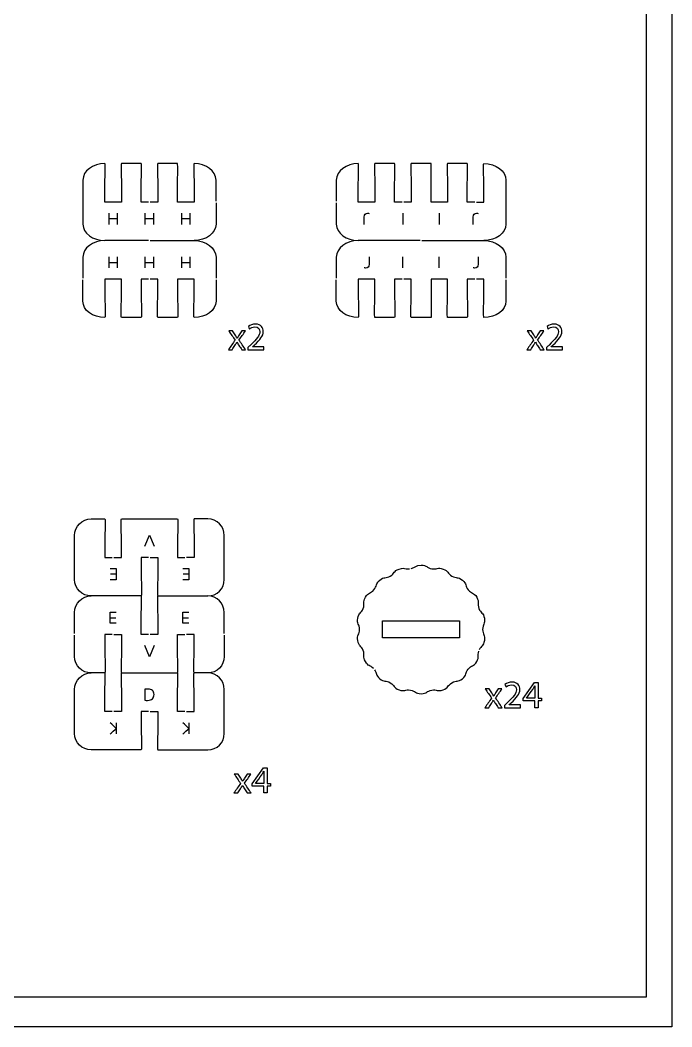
# Model space of a CAD drawing. Extents: x 0 to 620, y 0 to 360.
# Drawn here: x 501.5 to 620, y 0 to 183.1 of the extents above; entities that cross this region are included whole.
import ezdxf

# ---------------------------------------------------------------- set-up
doc = ezdxf.new("R2010")
doc.units = 0
doc.header["$MEASUREMENT"] = 0
doc.layers.add('DEFAULT', color=7, linetype='CONTINUOUS')

msp = doc.modelspace()

# ---------------------------------------------------------------- linework, layer by layer
at = {"layer": 'DEFAULT', "color": 36}
for points in [[(620, 0), (0, 0), (0, 360), (620, 360)], [(615.33, 5.38), (213.62, 5.38), (213.62, 355), (615.33, 355)], [(595.09, 58.03), (595.09, 59.28), (592.95, 59.28), (592.95, 59.69), (595, 62.62), (595.67, 62.62), (595.67, 59.77), (596.31, 59.77), (596.31, 59.28), (595.67, 59.28), (595.67, 58.03)], [(545.82, 42.53), (545.82, 43.78), (543.69, 43.78), (543.69, 44.19), (545.74, 47.12), (546.41, 47.12), (546.41, 44.27), (547.05, 44.27), (547.05, 43.78), (546.41, 43.78), (546.41, 42.53)]]:
    msp.add_lwpolyline(points, close=True, dxfattribs=at)
at = {"layer": 'DEFAULT', "color": 250}
for points in [[(517.67, 145.92), (517.67, 147.94)], [(517.67, 146.99), (519.17, 146.99)], [(519.17, 147.94), (519.17, 145.92)], [(524.27, 145.92), (524.27, 147.94)], [(524.27, 146.99), (525.77, 146.99)], [(525.77, 147.94), (525.77, 145.92)], [(530.88, 145.92), (530.88, 147.94)], [(530.88, 146.99), (532.38, 146.99)], [(532.38, 147.94), (532.38, 145.92)], [(571.1, 147.94), (571.1, 145.92)], [(577.71, 147.94), (577.71, 145.92)], [(517.67, 137.99), (517.67, 140.01)], [(519.17, 140.01), (519.17, 137.99)], [(524.27, 137.99), (524.27, 140.01)], [(525.77, 140.01), (525.77, 137.99)], [(530.88, 137.99), (530.88, 140.01)], [(532.38, 140.01), (532.38, 137.99)], [(571.1, 137.99), (571.1, 140.02)], [(577.71, 137.99), (577.71, 140.02)], [(519.17, 138.94), (517.67, 138.94)], [(525.77, 138.94), (524.27, 138.94)], [(532.38, 138.94), (530.88, 138.94)], [(524.18, 87.38), (525.02, 89.4), (525.87, 87.38)], [(517.85, 83.32), (518.99, 83.32), (518.99, 81.3), (517.9, 81.3)], [(531.06, 83.32), (532.19, 83.32), (532.19, 81.3), (531.1, 81.3)], [(517.94, 82.37), (518.99, 82.37)], [(531.15, 82.37), (532.19, 82.37)], [(518.99, 73.38), (517.85, 73.38), (517.85, 75.4), (518.94, 75.4)], [(532.19, 73.38), (531.06, 73.38), (531.06, 75.4), (532.15, 75.4)], [(518.9, 74.33), (517.85, 74.33)], [(532.11, 74.33), (531.06, 74.33)], [(525.87, 69.32), (525.03, 67.29), (524.18, 69.32)], [(518.95, 55.31), (518.95, 53.29)], [(532.16, 55.31), (532.16, 53.29)]]:
    msp.add_lwpolyline(points, dxfattribs=at)
at = {"layer": 'DEFAULT', "color": 1}
msp.add_lwpolyline([(581.4, 70.71), (567.4, 70.71), (567.4, 73.81), (581.4, 73.81)], close=True, dxfattribs=at)
for points, knots in [([(524.87, 149.97), (524.42, 149.97), (523.97, 149.97), (523.52, 149.97), (523.52, 151.14), (523.52, 152.3), (523.52, 153.47), (523.52, 154.44), (523.57, 154.63), (523.57, 155.22), (523.57, 156.19), (523.57, 156.97), (523.52, 156.97), (522.32, 156.97), (521.12, 156.97), (519.92, 156.97), (519.87, 156.97), (519.87, 156.19), (519.87, 155.22), (519.87, 154.63), (519.92, 154.44), (519.92, 153.47), (519.92, 152.3), (519.92, 151.14), (519.92, 149.97), (518.92, 149.97), (517.92, 149.97), (516.92, 149.97), (516.92, 151.14), (516.92, 152.3), (516.92, 153.47), (516.92, 154.44), (516.97, 154.63), (516.97, 155.22), (516.97, 156.19), (516.97, 156.97), (516.92, 156.97), (514.71, 156.97), (512.92, 155.63), (512.92, 153.97), (512.92, 151.3), (512.92, 148.64), (512.92, 145.97), (512.92, 144.31), (514.71, 142.97), (516.92, 142.97)], [0, 0, 0, 0, 3.82, 3.82, 3.82, 13.75, 13.75, 13.75, 14.75, 14.75, 14.75, 15.75, 15.75, 15.75, 25.96, 25.96, 25.96, 26.96, 26.96, 26.96, 27.96, 27.96, 27.96, 37.89, 37.89, 37.89, 46.4, 46.4, 46.4, 56.33, 56.33, 56.33, 57.33, 57.33, 57.33, 58.33, 58.33, 58.33, 59.33, 59.33, 59.33, 82.01, 82.01, 82.01, 83.01, 83.01, 83.01, 83.01]), ([(537.13, 150.12), (537.13, 151.4), (537.13, 152.69), (537.13, 153.97), (537.13, 155.63), (535.34, 156.97), (533.13, 156.97), (533.07, 156.97), (533.07, 156.19), (533.07, 155.22), (533.07, 154.63), (533.13, 154.44), (533.13, 153.47), (533.13, 152.3), (533.13, 151.14), (533.13, 149.97), (532.13, 149.97), (531.13, 149.97), (530.12, 149.97), (530.12, 151.14), (530.12, 152.3), (530.12, 153.47), (530.12, 154.44), (530.17, 154.63), (530.17, 155.22), (530.17, 156.19), (530.17, 156.97), (530.12, 156.97), (528.93, 156.97), (527.73, 156.97), (526.53, 156.97), (526.47, 156.97), (526.47, 156.19), (526.47, 155.22), (526.47, 154.63), (526.53, 154.44), (526.53, 153.47), (526.53, 152.3), (526.53, 151.14), (526.53, 149.97), (526.07, 149.97), (525.62, 149.97), (525.17, 149.97)], [0, 0, 0, 0, 10.92, 10.92, 10.92, 11.92, 11.92, 11.92, 12.92, 12.92, 12.92, 13.92, 13.92, 13.92, 23.85, 23.85, 23.85, 32.36, 32.36, 32.36, 42.29, 42.29, 42.29, 43.29, 43.29, 43.29, 44.29, 44.29, 44.29, 54.49, 54.49, 54.49, 55.49, 55.49, 55.49, 56.49, 56.49, 56.49, 66.42, 66.42, 66.42, 70.26, 70.26, 70.26, 70.26]), ([(570.95, 149.97), (570.5, 149.97), (570.05, 149.97), (569.6, 149.97), (569.6, 151.14), (569.6, 152.3), (569.6, 153.47), (569.6, 154.44), (569.65, 154.63), (569.65, 155.22), (569.65, 156.19), (569.65, 156.97), (569.6, 156.97), (568.4, 156.97), (567.2, 156.97), (566, 156.97), (565.94, 156.97), (565.94, 156.19), (565.94, 155.22), (565.94, 154.63), (566, 154.44), (566, 153.47), (566, 152.3), (566, 151.14), (566, 149.97), (565, 149.97), (563.99, 149.97), (562.99, 149.97), (562.99, 151.14), (562.99, 152.3), (562.99, 153.47), (562.99, 154.44), (563.04, 154.63), (563.04, 155.22), (563.04, 156.19), (563.04, 156.97), (562.99, 156.97), (560.79, 156.97), (558.99, 155.63), (558.99, 153.97), (558.99, 152.69), (558.99, 151.4), (558.99, 150.12)], [0, 0, 0, 0, 3.83, 3.83, 3.83, 13.76, 13.76, 13.76, 14.76, 14.76, 14.76, 15.76, 15.76, 15.76, 25.98, 25.98, 25.98, 26.98, 26.98, 26.98, 27.98, 27.98, 27.98, 37.91, 37.91, 37.91, 46.42, 46.42, 46.42, 56.35, 56.35, 56.35, 57.35, 57.35, 57.35, 58.35, 58.35, 58.35, 59.35, 59.35, 59.35, 70.27, 70.27, 70.27, 70.27]), ([(584.16, 149.97), (583.71, 149.97), (583.26, 149.97), (582.81, 149.97), (582.81, 151.14), (582.81, 152.3), (582.81, 153.47), (582.81, 154.44), (582.86, 154.63), (582.86, 155.22), (582.86, 156.19), (582.86, 156.97), (582.81, 156.97), (581.61, 156.97), (580.41, 156.97), (579.21, 156.97), (579.15, 156.97), (579.15, 156.19), (579.15, 155.22), (579.15, 154.63), (579.21, 154.44), (579.21, 153.47), (579.21, 152.3), (579.21, 151.14), (579.21, 149.97), (578.21, 149.97), (577.21, 149.97), (576.21, 149.97), (576.21, 151.14), (576.21, 152.3), (576.21, 153.47), (576.21, 154.44), (576.25, 154.63), (576.25, 155.22), (576.25, 156.19), (576.25, 156.97), (576.21, 156.97), (575, 156.97), (573.8, 156.97), (572.6, 156.97), (572.55, 156.97), (572.55, 156.19), (572.55, 155.22), (572.55, 154.63), (572.6, 154.44), (572.6, 153.47), (572.6, 152.3), (572.6, 151.14), (572.6, 149.97), (572.15, 149.97), (571.7, 149.97), (571.25, 149.97)], [0, 0, 0, 0, 3.83, 3.83, 3.83, 13.76, 13.76, 13.76, 14.76, 14.76, 14.76, 15.76, 15.76, 15.76, 25.98, 25.98, 25.98, 26.98, 26.98, 26.98, 27.98, 27.98, 27.98, 37.91, 37.91, 37.91, 46.42, 46.42, 46.42, 56.35, 56.35, 56.35, 57.35, 57.35, 57.35, 58.35, 58.35, 58.35, 68.56, 68.56, 68.56, 69.56, 69.56, 69.56, 70.56, 70.56, 70.56, 80.49, 80.49, 80.49, 84.32, 84.32, 84.32, 84.32]), ([(584.46, 149.97), (584.91, 149.97), (585.36, 149.97), (585.81, 149.97), (585.81, 151.14), (585.81, 152.3), (585.81, 153.47), (585.81, 154.44), (585.76, 154.63), (585.76, 155.22), (585.76, 156.19), (585.76, 156.97), (585.81, 156.97), (588.03, 156.97), (589.82, 155.63), (589.82, 153.97), (589.82, 151.3), (589.82, 148.64), (589.82, 145.97), (589.82, 144.31), (588.03, 142.97), (585.81, 142.97)], [0, 0, 0, 0, 3.83, 3.83, 3.83, 13.76, 13.76, 13.76, 14.76, 14.76, 14.76, 15.76, 15.76, 15.76, 16.76, 16.76, 16.76, 39.44, 39.44, 39.44, 40.44, 40.44, 40.44, 40.44]), ([(537.13, 149.82), (537.13, 148.53), (537.13, 147.25), (537.13, 145.97), (537.13, 144.31), (535.34, 142.97), (533.13, 142.97)], [0, 0, 0, 0, 10.91, 10.91, 10.91, 11.91, 11.91, 11.91, 11.91]), ([(558.99, 149.82), (558.99, 148.53), (558.99, 147.25), (558.99, 145.97), (558.99, 144.31), (560.79, 142.97), (562.99, 142.97)], [0, 0, 0, 0, 10.91, 10.91, 10.91, 11.91, 11.91, 11.91, 11.91]), ([(524.87, 142.97), (522.22, 142.97), (519.57, 142.97), (516.92, 142.97), (514.71, 142.97), (512.92, 141.62), (512.92, 139.96), (512.92, 138.68), (512.92, 137.4), (512.92, 136.11)], [0, 0, 0, 0, 22.54, 22.54, 22.54, 23.54, 23.54, 23.54, 34.46, 34.46, 34.46, 34.46]), ([(525.18, 142.97), (527.83, 142.97), (530.48, 142.97), (533.13, 142.97), (535.34, 142.97), (537.13, 141.62), (537.13, 139.96), (537.13, 138.68), (537.13, 137.4), (537.13, 136.11)], [0, 0, 0, 0, 22.54, 22.54, 22.54, 23.54, 23.54, 23.54, 34.46, 34.46, 34.46, 34.46]), ([(574.25, 142.97), (570.5, 142.97), (566.75, 142.97), (562.99, 142.97), (560.78, 142.97), (558.99, 141.62), (558.99, 139.96), (558.99, 138.68), (558.99, 137.4), (558.99, 136.11)], [0, 0, 0, 0, 31.92, 31.92, 31.92, 32.92, 32.92, 32.92, 43.84, 43.84, 43.84, 43.84]), ([(574.56, 142.97), (578.31, 142.97), (582.06, 142.97), (585.81, 142.97), (588.02, 142.97), (589.82, 141.62), (589.82, 139.96), (589.82, 138.68), (589.82, 137.4), (589.82, 136.11)], [0, 0, 0, 0, 31.91, 31.91, 31.91, 32.91, 32.91, 32.91, 43.83, 43.83, 43.83, 43.83]), ([(524.87, 135.96), (524.42, 135.96), (523.97, 135.96), (523.52, 135.96), (523.52, 134.8), (523.52, 133.63), (523.52, 132.46), (523.52, 131.49), (523.57, 131.3), (523.57, 130.71), (523.57, 129.74), (523.57, 128.96), (523.52, 128.96), (522.32, 128.96), (521.12, 128.96), (519.92, 128.96), (519.87, 128.96), (519.87, 129.74), (519.87, 130.71), (519.87, 131.3), (519.92, 131.49), (519.92, 132.46), (519.92, 133.63), (519.92, 134.8), (519.92, 135.96), (518.92, 135.96), (517.92, 135.96), (516.92, 135.96), (516.92, 134.8), (516.92, 133.63), (516.92, 132.46), (516.92, 131.49), (516.97, 131.3), (516.97, 130.71), (516.97, 129.74), (516.97, 128.96), (516.92, 128.96), (514.71, 128.96), (512.92, 130.31), (512.92, 131.96), (512.92, 133.25), (512.92, 134.53), (512.92, 135.81)], [0, 0, 0, 0, 3.83, 3.83, 3.83, 13.76, 13.76, 13.76, 14.76, 14.76, 14.76, 15.76, 15.76, 15.76, 25.96, 25.96, 25.96, 26.96, 26.96, 26.96, 27.96, 27.96, 27.96, 37.89, 37.89, 37.89, 46.4, 46.4, 46.4, 56.33, 56.33, 56.33, 57.33, 57.33, 57.33, 58.33, 58.33, 58.33, 59.33, 59.33, 59.33, 70.24, 70.24, 70.24, 70.24]), ([(537.13, 135.81), (537.13, 134.53), (537.13, 133.25), (537.13, 131.96), (537.13, 130.31), (535.34, 128.96), (533.13, 128.96), (533.08, 128.96), (533.08, 129.74), (533.08, 130.71), (533.08, 131.3), (533.13, 131.49), (533.13, 132.46), (533.13, 133.63), (533.13, 134.8), (533.13, 135.96), (532.13, 135.96), (531.13, 135.96), (530.12, 135.96), (530.12, 134.8), (530.12, 133.63), (530.12, 132.46), (530.12, 131.49), (530.18, 131.3), (530.18, 130.71), (530.18, 129.74), (530.18, 128.96), (530.12, 128.96), (528.92, 128.96), (527.72, 128.96), (526.52, 128.96), (526.47, 128.96), (526.47, 129.74), (526.47, 130.71), (526.47, 131.3), (526.52, 131.49), (526.52, 132.46), (526.52, 133.63), (526.52, 134.8), (526.52, 135.96), (526.07, 135.96), (525.62, 135.96), (525.17, 135.96)], [0, 0, 0, 0, 10.91, 10.91, 10.91, 11.91, 11.91, 11.91, 12.91, 12.91, 12.91, 13.91, 13.91, 13.91, 23.84, 23.84, 23.84, 32.35, 32.35, 32.35, 42.28, 42.28, 42.28, 43.28, 43.28, 43.28, 44.28, 44.28, 44.28, 54.49, 54.49, 54.49, 55.49, 55.49, 55.49, 56.49, 56.49, 56.49, 66.42, 66.42, 66.42, 70.25, 70.25, 70.25, 70.25]), ([(570.95, 135.96), (570.5, 135.96), (570.05, 135.96), (569.6, 135.96), (569.6, 134.8), (569.6, 133.63), (569.6, 132.46), (569.6, 131.49), (569.65, 131.3), (569.65, 130.71), (569.65, 129.74), (569.65, 128.96), (569.6, 128.96), (568.4, 128.96), (567.2, 128.96), (566, 128.96), (565.95, 128.96), (565.95, 129.74), (565.95, 130.71), (565.95, 131.3), (566, 131.49), (566, 132.46), (566, 133.63), (566, 134.8), (566, 135.96), (565, 135.96), (563.99, 135.96), (562.99, 135.96), (562.99, 134.8), (562.99, 133.63), (562.99, 132.46), (562.99, 131.49), (563.05, 131.3), (563.05, 130.71), (563.05, 129.74), (563.05, 128.96), (562.99, 128.96), (560.78, 128.96), (558.99, 130.31), (558.99, 131.96), (558.99, 133.25), (558.99, 134.53), (558.99, 135.81)], [0, 0, 0, 0, 3.83, 3.83, 3.83, 13.76, 13.76, 13.76, 14.76, 14.76, 14.76, 15.76, 15.76, 15.76, 25.98, 25.98, 25.98, 26.98, 26.98, 26.98, 27.98, 27.98, 27.98, 37.91, 37.91, 37.91, 46.42, 46.42, 46.42, 56.35, 56.35, 56.35, 57.35, 57.35, 57.35, 58.35, 58.35, 58.35, 59.35, 59.35, 59.35, 70.26, 70.26, 70.26, 70.26]), ([(584.16, 135.96), (583.71, 135.96), (583.26, 135.96), (582.81, 135.96), (582.81, 134.8), (582.81, 133.63), (582.81, 132.46), (582.81, 131.49), (582.87, 131.3), (582.87, 130.71), (582.87, 129.74), (582.87, 128.96), (582.81, 128.96), (581.61, 128.96), (580.41, 128.96), (579.21, 128.96), (579.16, 128.96), (579.16, 129.74), (579.16, 130.71), (579.16, 131.3), (579.21, 131.49), (579.21, 132.46), (579.21, 133.63), (579.21, 134.8), (579.21, 135.96), (578.21, 135.96), (577.21, 135.96), (576.21, 135.96), (576.21, 134.8), (576.21, 133.63), (576.21, 132.46), (576.21, 131.49), (576.26, 131.3), (576.26, 130.71), (576.26, 129.74), (576.26, 128.96), (576.21, 128.96), (575, 128.96), (573.8, 128.96), (572.6, 128.96), (572.55, 128.96), (572.55, 129.74), (572.55, 130.71), (572.55, 131.3), (572.6, 131.49), (572.6, 132.46), (572.6, 133.63), (572.6, 134.8), (572.6, 135.96), (572.15, 135.96), (571.7, 135.96), (571.25, 135.96)], [0, 0, 0, 0, 3.83, 3.83, 3.83, 13.76, 13.76, 13.76, 14.76, 14.76, 14.76, 15.76, 15.76, 15.76, 25.98, 25.98, 25.98, 26.98, 26.98, 26.98, 27.98, 27.98, 27.98, 37.91, 37.91, 37.91, 46.42, 46.42, 46.42, 56.35, 56.35, 56.35, 57.35, 57.35, 57.35, 58.35, 58.35, 58.35, 68.56, 68.56, 68.56, 69.56, 69.56, 69.56, 70.56, 70.56, 70.56, 80.49, 80.49, 80.49, 84.32, 84.32, 84.32, 84.32]), ([(589.82, 135.81), (589.82, 134.53), (589.82, 133.25), (589.82, 131.96), (589.82, 130.31), (588.02, 128.96), (585.81, 128.96), (585.77, 128.96), (585.77, 129.74), (585.77, 130.71), (585.77, 131.3), (585.81, 131.49), (585.81, 132.46), (585.81, 133.63), (585.81, 134.8), (585.81, 135.96), (585.36, 135.96), (584.91, 135.96), (584.46, 135.96)], [0, 0, 0, 0, 10.91, 10.91, 10.91, 11.91, 11.91, 11.91, 12.91, 12.91, 12.91, 13.91, 13.91, 13.91, 23.84, 23.84, 23.84, 27.67, 27.67, 27.67, 27.67]), ([(524.87, 85.35), (524.42, 85.35), (523.97, 85.35), (523.52, 85.35), (523.52, 84.18), (523.52, 83.02), (523.52, 81.85), (523.52, 80.88), (523.57, 80.69), (523.57, 80.1), (523.57, 79.13), (523.57, 78.35), (523.52, 78.35), (520.48, 78.35), (517.45, 78.35), (514.42, 78.35), (512.76, 78.35), (511.42, 79.69), (511.42, 81.35), (511.42, 84.02), (511.42, 86.68), (511.42, 89.35), (511.42, 91.01), (512.76, 92.35), (514.42, 92.35), (515.25, 92.35), (516.08, 92.35), (516.91, 92.35), (516.96, 92.35), (516.96, 91.57), (516.96, 90.6), (516.96, 90.01), (516.91, 89.82), (516.91, 88.85), (516.91, 87.68), (516.91, 86.52), (516.91, 85.35), (517.37, 85.35), (517.82, 85.35), (518.27, 85.35)], [0, 0, 0, 0, 3.83, 3.83, 3.83, 13.76, 13.76, 13.76, 14.76, 14.76, 14.76, 15.76, 15.76, 15.76, 41.56, 41.56, 41.56, 42.56, 42.56, 42.56, 65.25, 65.25, 65.25, 66.25, 66.25, 66.25, 73.33, 73.33, 73.33, 74.33, 74.33, 74.33, 75.33, 75.33, 75.33, 85.26, 85.26, 85.26, 89.09, 89.09, 89.09, 89.09]), ([(518.57, 85.35), (519.02, 85.35), (519.47, 85.35), (519.92, 85.35), (519.92, 86.52), (519.92, 87.68), (519.92, 88.85), (519.92, 89.82), (519.86, 90.01), (519.86, 90.6), (519.86, 91.57), (519.86, 92.35), (519.92, 92.35), (523.32, 92.35), (526.72, 92.35), (530.13, 92.35), (530.18, 92.35), (530.18, 91.57), (530.18, 90.6), (530.18, 90.01), (530.13, 89.82), (530.13, 88.85), (530.13, 87.68), (530.13, 86.52), (530.13, 85.35), (530.58, 85.35), (531.02, 85.35), (531.47, 85.35)], [0, 0, 0, 0, 3.83, 3.83, 3.83, 13.76, 13.76, 13.76, 14.76, 14.76, 14.76, 15.76, 15.76, 15.76, 44.7, 44.7, 44.7, 45.7, 45.7, 45.7, 46.7, 46.7, 46.7, 56.63, 56.63, 56.63, 60.45, 60.45, 60.45, 60.45]), ([(525.17, 85.35), (525.62, 85.35), (526.07, 85.35), (526.52, 85.35), (526.52, 84.18), (526.52, 83.02), (526.52, 81.85), (526.52, 80.88), (526.48, 80.69), (526.48, 80.1), (526.48, 79.13), (526.48, 78.35), (526.52, 78.35), (529.56, 78.35), (532.59, 78.35), (535.63, 78.35), (537.28, 78.35), (538.63, 79.69), (538.63, 81.35), (538.63, 84.02), (538.63, 86.68), (538.63, 89.35), (538.63, 91.01), (537.28, 92.35), (535.63, 92.35), (534.79, 92.35), (533.96, 92.35), (533.13, 92.35), (533.08, 92.35), (533.08, 91.57), (533.08, 90.6), (533.08, 90.01), (533.13, 89.82), (533.13, 88.85), (533.13, 87.68), (533.13, 86.52), (533.13, 85.35), (532.68, 85.35), (532.23, 85.35), (531.77, 85.35)], [0, 0, 0, 0, 3.84, 3.84, 3.84, 13.77, 13.77, 13.77, 14.77, 14.77, 14.77, 15.77, 15.77, 15.77, 41.57, 41.57, 41.57, 42.57, 42.57, 42.57, 65.26, 65.26, 65.26, 66.26, 66.26, 66.26, 73.34, 73.34, 73.34, 74.34, 74.34, 74.34, 75.34, 75.34, 75.34, 85.27, 85.27, 85.27, 89.11, 89.11, 89.11, 89.11]), ([(565.73, 65.18), (565.17, 65.77), (564.78, 65.53), (564.27, 66.41), (563.74, 67.35), (564.21, 67.53), (563.88, 68.43), (563.55, 69.33), (563.07, 69.17), (562.89, 70.23), (562.7, 71.29), (563.21, 71.31), (563.21, 72.26), (563.21, 73.22), (562.7, 73.23), (562.89, 74.29), (563.07, 75.35), (563.55, 75.19), (563.88, 76.09), (564.21, 76.99), (563.74, 77.18), (564.27, 78.11), (564.81, 79.04), (565.21, 78.73), (565.83, 79.46), (566.44, 80.19), (566.06, 80.53), (566.88, 81.22), (567.71, 81.91), (567.98, 81.48), (568.8, 81.96), (569.63, 82.44), (569.39, 82.89), (570.4, 83.25), (571.05, 83.49), (571.32, 83.37), (571.68, 83.29), (571.85, 83.26), (572.04, 83.24), (572.31, 83.27)], [0, 0, 0, 0, 1, 1, 1, 2, 2, 2, 3, 3, 3, 4, 4, 4, 5, 5, 5, 6, 6, 6, 7, 7, 7, 8, 8, 8, 9, 9, 9, 10, 10, 10, 11, 11, 11, 12, 12, 12, 13, 13, 13, 13]), ([(572.61, 83.32), (573.4, 83.51), (573.39, 83.96), (574.4, 83.96), (575.48, 83.96), (575.4, 83.45), (576.35, 83.29), (577.29, 83.12), (577.39, 83.62), (578.4, 83.25), (579.41, 82.89), (579.17, 82.44), (580, 81.96), (580.83, 81.48), (581.1, 81.91), (581.92, 81.22), (582.74, 80.53), (582.36, 80.19), (582.98, 79.46), (583.59, 78.73), (583.99, 79.04), (584.53, 78.11), (585.07, 77.18), (584.6, 76.99), (584.92, 76.09), (585.25, 75.19), (585.73, 75.35), (585.92, 74.29), (586.11, 73.23), (585.6, 73.22), (585.6, 72.26), (585.6, 71.31), (586.11, 71.29), (585.92, 70.23), (585.74, 69.23), (585.31, 69.32), (584.98, 68.58)], [0, 0, 0, 0, 1, 1, 1, 2, 2, 2, 3, 3, 3, 4, 4, 4, 5, 5, 5, 6, 6, 6, 7, 7, 7, 8, 8, 8, 9, 9, 9, 10, 10, 10, 11, 11, 11, 12, 12, 12, 12]), ([(511.41, 71.51), (511.41, 72.79), (511.41, 74.07), (511.41, 75.35), (511.41, 77.01), (512.76, 78.35), (514.42, 78.35)], [0, 0, 0, 0, 10.89, 10.89, 10.89, 11.89, 11.89, 11.89, 11.89]), ([(524.87, 71.35), (524.42, 71.35), (523.97, 71.35), (523.52, 71.35), (523.52, 72.51), (523.52, 73.68), (523.52, 74.85), (523.52, 75.82), (523.57, 76.01), (523.57, 76.6), (523.57, 77.57), (523.57, 78.35), (523.52, 78.35)], [0, 0, 0, 0, 3.83, 3.83, 3.83, 13.76, 13.76, 13.76, 14.76, 14.76, 14.76, 15.76, 15.76, 15.76, 15.76]), ([(526.52, 78.35), (526.47, 78.35), (526.47, 77.57), (526.47, 76.6), (526.47, 76.01), (526.52, 75.82), (526.52, 74.85), (526.52, 73.68), (526.52, 72.51), (526.52, 71.35), (526.07, 71.35), (525.62, 71.35), (525.17, 71.35)], [0, 0, 0, 0, 1, 1, 1, 2, 2, 2, 11.93, 11.93, 11.93, 15.76, 15.76, 15.76, 15.76]), ([(538.62, 71.51), (538.62, 72.79), (538.62, 74.07), (538.62, 75.35), (538.62, 77.01), (537.28, 78.35), (535.63, 78.35)], [0, 0, 0, 0, 10.89, 10.89, 10.89, 11.89, 11.89, 11.89, 11.89]), ([(518.27, 71.35), (517.82, 71.35), (517.37, 71.35), (516.91, 71.35), (516.91, 70.18), (516.91, 69.01), (516.91, 67.85), (516.91, 66.88), (516.97, 66.69), (516.97, 66.1), (516.97, 65.13), (516.97, 64.35), (516.91, 64.35), (516.08, 64.35), (515.25, 64.35), (514.42, 64.35), (512.76, 64.35), (511.41, 65.69), (511.41, 67.35), (511.41, 68.63), (511.41, 69.92), (511.41, 71.21)], [0, 0, 0, 0, 3.83, 3.83, 3.83, 13.76, 13.76, 13.76, 14.76, 14.76, 14.76, 15.76, 15.76, 15.76, 22.84, 22.84, 22.84, 23.84, 23.84, 23.84, 34.79, 34.79, 34.79, 34.79]), ([(518.57, 71.35), (519.02, 71.35), (519.47, 71.35), (519.92, 71.35), (519.92, 70.18), (519.92, 69.01), (519.92, 67.85), (519.92, 66.88), (519.87, 66.69), (519.87, 66.1), (519.87, 65.13), (519.87, 64.35), (519.92, 64.35), (523.32, 64.35), (526.72, 64.35), (530.13, 64.35), (530.18, 64.35), (530.18, 65.13), (530.18, 66.1), (530.18, 66.69), (530.12, 66.88), (530.12, 67.85), (530.12, 69.01), (530.12, 70.18), (530.12, 71.35), (530.57, 71.35), (531.02, 71.35), (531.47, 71.35)], [0, 0, 0, 0, 3.83, 3.83, 3.83, 13.76, 13.76, 13.76, 14.76, 14.76, 14.76, 15.76, 15.76, 15.76, 44.7, 44.7, 44.7, 45.7, 45.7, 45.7, 46.7, 46.7, 46.7, 56.63, 56.63, 56.63, 60.46, 60.46, 60.46, 60.46]), ([(538.62, 71.21), (538.62, 69.92), (538.62, 68.63), (538.62, 67.35), (538.62, 65.69), (537.28, 64.35), (535.63, 64.35), (534.79, 64.35), (533.96, 64.35), (533.13, 64.35), (533.08, 64.35), (533.08, 65.13), (533.08, 66.1), (533.08, 66.69), (533.13, 66.88), (533.13, 67.85), (533.13, 69.01), (533.13, 70.18), (533.13, 71.35), (532.68, 71.35), (532.23, 71.35), (531.77, 71.35)], [0, 0, 0, 0, 10.95, 10.95, 10.95, 11.95, 11.95, 11.95, 19.03, 19.03, 19.03, 20.03, 20.03, 20.03, 21.03, 21.03, 21.03, 30.96, 30.96, 30.96, 34.8, 34.8, 34.8, 34.8]), ([(565.92, 64.94), (566.4, 64.29), (566.11, 63.96), (566.88, 63.3), (567.71, 62.61), (567.98, 63.05), (568.81, 62.57), (569.63, 62.09), (569.39, 61.64), (570.4, 61.27), (571.41, 60.9), (571.52, 61.4), (572.46, 61.24), (573.4, 61.07), (573.33, 60.57), (574.4, 60.57), (575.48, 60.57), (575.4, 61.07), (576.35, 61.24), (577.29, 61.4), (577.39, 60.9), (578.4, 61.27), (579.41, 61.64), (579.17, 62.09), (580, 62.57), (580.83, 63.05), (581.1, 62.61), (581.92, 63.3), (582.74, 63.99), (582.36, 64.33), (582.98, 65.07), (583.59, 65.8), (583.99, 65.48), (584.53, 66.41), (585.04, 67.3), (584.64, 67.51), (584.88, 68.29)], [0, 0, 0, 0, 1, 1, 1, 2.01, 2.01, 2.01, 3.01, 3.01, 3.01, 4.01, 4.01, 4.01, 5.01, 5.01, 5.01, 6.01, 6.01, 6.01, 7.01, 7.01, 7.01, 8.01, 8.01, 8.01, 9.01, 9.01, 9.01, 10.01, 10.01, 10.01, 11.01, 11.01, 11.01, 12.01, 12.01, 12.01, 12.01]), ([(524.87, 57.35), (524.42, 57.35), (523.97, 57.35), (523.52, 57.35), (523.52, 56.18), (523.52, 55.01), (523.52, 53.84), (523.52, 52.88), (523.57, 52.68), (523.57, 52.09), (523.57, 51.13), (523.57, 50.35), (523.52, 50.35), (520.48, 50.35), (517.45, 50.35), (514.42, 50.35), (512.76, 50.35), (511.42, 51.69), (511.42, 53.34), (511.42, 56.01), (511.42, 58.68), (511.42, 61.35), (511.42, 63.01), (512.76, 64.35), (514.42, 64.35)], [0, 0, 0, 0, 3.83, 3.83, 3.83, 13.76, 13.76, 13.76, 14.76, 14.76, 14.76, 15.76, 15.76, 15.76, 41.56, 41.56, 41.56, 42.56, 42.56, 42.56, 65.25, 65.25, 65.25, 66.25, 66.25, 66.25, 66.25]), ([(518.27, 57.34), (517.82, 57.34), (517.37, 57.34), (516.91, 57.34), (516.91, 58.51), (516.91, 59.68), (516.91, 60.85), (516.91, 61.81), (516.96, 62.01), (516.96, 62.6), (516.96, 63.56), (516.96, 64.35), (516.91, 64.35)], [0, 0, 0, 0, 3.83, 3.83, 3.83, 13.76, 13.76, 13.76, 14.76, 14.76, 14.76, 15.76, 15.76, 15.76, 15.76]), ([(519.92, 64.35), (519.86, 64.35), (519.86, 63.56), (519.86, 62.6), (519.86, 62.01), (519.92, 61.81), (519.92, 60.85), (519.92, 59.68), (519.92, 58.51), (519.92, 57.34), (519.47, 57.34), (519.02, 57.34), (518.57, 57.34)], [0, 0, 0, 0, 1, 1, 1, 2, 2, 2, 11.93, 11.93, 11.93, 15.76, 15.76, 15.76, 15.76]), ([(525.17, 57.35), (525.62, 57.35), (526.07, 57.35), (526.52, 57.35), (526.52, 56.18), (526.52, 55.01), (526.52, 53.84), (526.52, 52.88), (526.48, 52.68), (526.48, 52.09), (526.48, 51.13), (526.48, 50.35), (526.52, 50.35), (529.56, 50.35), (532.59, 50.35), (535.63, 50.35), (537.28, 50.35), (538.63, 51.69), (538.63, 53.34), (538.63, 56.01), (538.63, 58.68), (538.63, 61.35), (538.63, 63.01), (537.28, 64.35), (535.63, 64.35)], [0, 0, 0, 0, 3.84, 3.84, 3.84, 13.77, 13.77, 13.77, 14.77, 14.77, 14.77, 15.77, 15.77, 15.77, 41.57, 41.57, 41.57, 42.57, 42.57, 42.57, 65.26, 65.26, 65.26, 66.26, 66.26, 66.26, 66.26]), ([(531.47, 57.34), (531.02, 57.34), (530.58, 57.34), (530.13, 57.34), (530.13, 58.51), (530.13, 59.68), (530.13, 60.85), (530.13, 61.81), (530.18, 62.01), (530.18, 62.6), (530.18, 63.56), (530.18, 64.35), (530.13, 64.35)], [0, 0, 0, 0, 3.82, 3.82, 3.82, 13.75, 13.75, 13.75, 14.75, 14.75, 14.75, 15.75, 15.75, 15.75, 15.75]), ([(531.77, 57.34), (532.23, 57.34), (532.68, 57.34), (533.13, 57.34), (533.13, 58.51), (533.13, 59.68), (533.13, 60.85), (533.13, 61.81), (533.08, 62.01), (533.08, 62.6), (533.08, 63.56), (533.08, 64.35), (533.13, 64.35)], [0, 0, 0, 0, 3.84, 3.84, 3.84, 13.77, 13.77, 13.77, 14.77, 14.77, 14.77, 15.77, 15.77, 15.77, 15.77])]:
    msp.add_open_spline(points, degree=3, knots=knots, dxfattribs=at)
at = {"layer": 'DEFAULT', "color": 250}
for points, knots in [([(564.05, 145.9), (564.05, 146.35), (564.05, 146.8), (564.05, 147.25), (564.05, 147.79), (564.32, 147.95), (564.66, 147.95), (564.76, 147.95), (564.88, 147.93), (564.94, 147.9)], [0, 0, 0, 0, 3.833, 3.833, 3.833, 4.833, 4.833, 4.833, 5.833, 5.833, 5.833, 5.833]), ([(583.87, 145.9), (583.87, 146.35), (583.87, 146.8), (583.87, 147.25), (583.87, 147.79), (584.13, 147.95), (584.48, 147.95), (584.58, 147.95), (584.7, 147.93), (584.76, 147.9)], [0, 0, 0, 0, 3.833, 3.833, 3.833, 4.833, 4.833, 4.833, 5.833, 5.833, 5.833, 5.833]), ([(564.94, 140.03), (564.94, 139.58), (564.94, 139.13), (564.94, 138.68), (564.94, 138.14), (564.68, 137.98), (564.33, 137.98), (564.23, 137.98), (564.12, 138), (564.05, 138.03)], [0, 0, 0, 0, 3.833, 3.833, 3.833, 4.833, 4.833, 4.833, 5.833, 5.833, 5.833, 5.833]), ([(584.76, 140.03), (584.76, 139.58), (584.76, 139.13), (584.76, 138.68), (584.76, 138.14), (584.5, 137.98), (584.15, 137.98), (584.05, 137.98), (583.94, 138), (583.87, 138.03)], [0, 0, 0, 0, 3.833, 3.833, 3.833, 4.833, 4.833, 4.833, 5.833, 5.833, 5.833, 5.833]), ([(524.19, 61.38), (524.35, 61.4), (524.54, 61.42), (524.75, 61.42), (525.12, 61.42), (525.39, 61.33), (525.57, 61.17), (525.75, 61), (525.85, 60.77), (525.85, 60.44), (525.85, 60.11), (525.75, 59.84), (525.56, 59.65), (525.37, 59.47), (525.06, 59.36), (524.67, 59.36), (524.48, 59.36), (524.33, 59.37), (524.19, 59.39), (524.19, 60.05), (524.19, 60.71), (524.19, 61.38)], [0, 0, 0, 0, 1, 1, 1, 2, 2, 2, 3, 3, 3, 4, 4, 4, 5, 5, 5, 6, 6, 6, 11.635, 11.635, 11.635, 11.635]), ([(517.9, 53.29), (517.9, 53.29), (518.89, 54.19), (518.95, 54.27), (518.59, 54.62), (518.24, 54.96), (517.89, 55.31)], [0, 0, 0, 0, 1, 1, 1, 5.219371, 5.219371, 5.219371, 5.219371]), ([(531.11, 53.29), (531.11, 53.29), (532.1, 54.19), (532.16, 54.27), (531.8, 54.62), (531.45, 54.96), (531.1, 55.31)], [0, 0, 0, 0, 1, 1, 1, 5.219371, 5.219371, 5.219371, 5.219371])]:
    msp.add_open_spline(points, degree=3, knots=knots, dxfattribs=at)
at = {"layer": 'DEFAULT', "color": 36}
for points, knots in [([(540.12, 126.54), (540.29, 126.3), (540.45, 126.05), (540.61, 125.81), (540.74, 125.62), (540.84, 125.44), (540.96, 125.25), (540.96, 125.25), (540.97, 125.25), (540.98, 125.25), (541.09, 125.46), (541.2, 125.63), (541.32, 125.82), (541.48, 126.06), (541.64, 126.3), (541.8, 126.54), (542.02, 126.54), (542.24, 126.54), (542.47, 126.54), (542.08, 125.99), (541.69, 125.44), (541.3, 124.89), (541.7, 124.3), (542.1, 123.72), (542.5, 123.13), (542.27, 123.13), (542.03, 123.13), (541.8, 123.13), (541.63, 123.38), (541.46, 123.64), (541.29, 123.9), (541.16, 124.09), (541.05, 124.28), (540.93, 124.49), (540.92, 124.49), (540.92, 124.49), (540.91, 124.49), (540.8, 124.28), (540.68, 124.1), (540.55, 123.9), (540.39, 123.64), (540.22, 123.38), (540.06, 123.13), (539.83, 123.13), (539.6, 123.13), (539.38, 123.13), (539.78, 123.71), (540.18, 124.29), (540.59, 124.87), (540.2, 125.43), (539.82, 125.99), (539.43, 126.54), (539.66, 126.54), (539.89, 126.54), (540.12, 126.54)], [1.96, 1.96, 1.96, 1.96, 4.45671, 4.45671, 4.45671, 5.45671, 5.45671, 5.45671, 5.51771, 5.51771, 5.51771, 6.51771, 6.51771, 6.51771, 8.986151, 8.986151, 8.986151, 10.887151, 10.887151, 10.887151, 16.615009, 16.615009, 16.615009, 22.662323, 22.662323, 22.662323, 24.662323, 24.662323, 24.662323, 27.264853, 27.264853, 27.264853, 28.264853, 28.264853, 28.264853, 28.304853, 28.304853, 28.304853, 29.304853, 29.304853, 29.304853, 31.897064, 31.897064, 31.897064, 33.837064, 33.837064, 33.837064, 39.85844, 39.85844, 39.85844, 45.62264, 45.62264, 45.62264, 47.58264, 47.58264, 47.58264, 47.58264]), ([(542.9, 123.13), (542.9, 123.25), (542.9, 123.38), (542.9, 123.51), (543.07, 123.67), (543.23, 123.82), (543.39, 123.98), (544.56, 125.1), (545.09, 125.69), (545.1, 126.38), (545.1, 126.85), (544.87, 127.28), (544.19, 127.28), (543.77, 127.28), (543.43, 127.07), (543.21, 126.89), (543.15, 127.03), (543.08, 127.18), (543.02, 127.33), (543.33, 127.59), (543.78, 127.79), (544.31, 127.79), (545.3, 127.79), (545.72, 127.12), (545.72, 126.46), (545.72, 125.61), (545.1, 124.93), (544.14, 124), (544.02, 123.88), (543.89, 123.77), (543.77, 123.66), (543.77, 123.65), (543.77, 123.65), (543.77, 123.64), (544.46, 123.64), (545.14, 123.64), (545.83, 123.64), (545.83, 123.47), (545.83, 123.3), (545.83, 123.13), (544.86, 123.13), (543.88, 123.13), (542.9, 123.13)], [8.302, 8.302, 8.302, 8.302, 9.382, 9.382, 9.382, 11.306235, 11.306235, 11.306235, 12.306235, 12.306235, 12.306235, 13.306235, 13.306235, 13.306235, 14.306235, 14.306235, 14.306235, 15.666823, 15.666823, 15.666823, 16.666823, 16.666823, 16.666823, 17.666823, 17.666823, 17.666823, 18.666823, 18.666823, 18.666823, 20.083581, 20.083581, 20.083581, 20.123581, 20.123581, 20.123581, 25.965581, 25.965581, 25.965581, 27.425581, 27.425581, 27.425581, 35.727581, 35.727581, 35.727581, 35.727581]), ([(594.4, 126.54), (594.57, 126.3), (594.73, 126.05), (594.89, 125.81), (595.02, 125.62), (595.12, 125.44), (595.24, 125.25), (595.24, 125.25), (595.25, 125.25), (595.26, 125.25), (595.37, 125.46), (595.48, 125.63), (595.6, 125.82), (595.76, 126.06), (595.92, 126.3), (596.08, 126.54), (596.3, 126.54), (596.52, 126.54), (596.75, 126.54), (596.36, 125.99), (595.97, 125.44), (595.58, 124.89), (595.98, 124.3), (596.38, 123.72), (596.78, 123.13), (596.55, 123.13), (596.31, 123.13), (596.08, 123.13), (595.91, 123.38), (595.74, 123.64), (595.57, 123.9), (595.44, 124.09), (595.33, 124.28), (595.21, 124.49), (595.2, 124.49), (595.2, 124.49), (595.19, 124.49), (595.08, 124.28), (594.96, 124.1), (594.83, 123.9), (594.67, 123.64), (594.5, 123.38), (594.34, 123.13), (594.11, 123.13), (593.88, 123.13), (593.66, 123.13), (594.06, 123.71), (594.46, 124.29), (594.87, 124.87), (594.48, 125.43), (594.1, 125.99), (593.71, 126.54), (593.94, 126.54), (594.17, 126.54), (594.4, 126.54)], [1.96, 1.96, 1.96, 1.96, 4.45671, 4.45671, 4.45671, 5.45671, 5.45671, 5.45671, 5.51771, 5.51771, 5.51771, 6.51771, 6.51771, 6.51771, 8.986151, 8.986151, 8.986151, 10.887151, 10.887151, 10.887151, 16.615009, 16.615009, 16.615009, 22.662323, 22.662323, 22.662323, 24.662323, 24.662323, 24.662323, 27.264853, 27.264853, 27.264853, 28.264853, 28.264853, 28.264853, 28.304853, 28.304853, 28.304853, 29.304853, 29.304853, 29.304853, 31.897064, 31.897064, 31.897064, 33.837064, 33.837064, 33.837064, 39.85844, 39.85844, 39.85844, 45.62264, 45.62264, 45.62264, 47.58264, 47.58264, 47.58264, 47.58264]), ([(597.18, 123.13), (597.18, 123.25), (597.18, 123.38), (597.18, 123.51), (597.35, 123.67), (597.51, 123.82), (597.67, 123.98), (598.84, 125.1), (599.37, 125.69), (599.38, 126.38), (599.38, 126.85), (599.15, 127.28), (598.47, 127.28), (598.05, 127.28), (597.71, 127.07), (597.49, 126.89), (597.43, 127.03), (597.36, 127.18), (597.3, 127.33), (597.61, 127.59), (598.07, 127.79), (598.59, 127.79), (599.58, 127.79), (600, 127.12), (600, 126.46), (600, 125.61), (599.38, 124.93), (598.42, 124), (598.3, 123.88), (598.17, 123.77), (598.05, 123.66), (598.05, 123.65), (598.05, 123.65), (598.05, 123.64), (598.74, 123.64), (599.42, 123.64), (600.11, 123.64), (600.11, 123.47), (600.11, 123.3), (600.11, 123.13), (599.14, 123.13), (598.16, 123.13), (597.18, 123.13)], [8.302, 8.302, 8.302, 8.302, 9.382, 9.382, 9.382, 11.306235, 11.306235, 11.306235, 12.306235, 12.306235, 12.306235, 13.306235, 13.306235, 13.306235, 14.306235, 14.306235, 14.306235, 15.666823, 15.666823, 15.666823, 16.666823, 16.666823, 16.666823, 17.666823, 17.666823, 17.666823, 18.666823, 18.666823, 18.666823, 20.083581, 20.083581, 20.083581, 20.123581, 20.123581, 20.123581, 25.965581, 25.965581, 25.965581, 27.425581, 27.425581, 27.425581, 35.727581, 35.727581, 35.727581, 35.727581]), ([(589.55, 58.03), (589.55, 58.16), (589.55, 58.29), (589.55, 58.42), (589.71, 58.57), (589.87, 58.73), (590.03, 58.89), (591.2, 60), (591.73, 60.6), (591.74, 61.29), (591.74, 61.75), (591.52, 62.18), (590.83, 62.18), (590.41, 62.18), (590.07, 61.97), (589.86, 61.8), (589.79, 61.94), (589.72, 62.09), (589.66, 62.23), (589.98, 62.5), (590.43, 62.7), (590.96, 62.7), (591.95, 62.7), (592.36, 62.02), (592.36, 61.37), (592.36, 60.52), (591.75, 59.83), (590.78, 58.9), (590.66, 58.79), (590.54, 58.68), (590.41, 58.56), (590.41, 58.56), (590.41, 58.55), (590.41, 58.55), (591.1, 58.55), (591.79, 58.55), (592.48, 58.55), (592.48, 58.38), (592.48, 58.21), (592.48, 58.03), (591.5, 58.03), (590.52, 58.03), (589.55, 58.03)], [8.302, 8.302, 8.302, 8.302, 9.382, 9.382, 9.382, 11.305538, 11.305538, 11.305538, 12.305538, 12.305538, 12.305538, 13.305538, 13.305538, 13.305538, 14.305538, 14.305538, 14.305538, 15.666538, 15.666538, 15.666538, 16.666538, 16.666538, 16.666538, 17.666538, 17.666538, 17.666538, 18.666538, 18.666538, 18.666538, 20.082618, 20.082618, 20.082618, 20.122618, 20.122618, 20.122618, 25.964618, 25.964618, 25.964618, 27.424618, 27.424618, 27.424618, 35.726618, 35.726618, 35.726618, 35.726618]), ([(586.77, 61.45), (586.93, 61.21), (587.09, 60.96), (587.25, 60.72), (587.38, 60.53), (587.49, 60.35), (587.6, 60.16), (587.61, 60.16), (587.61, 60.16), (587.62, 60.16), (587.73, 60.36), (587.85, 60.54), (587.96, 60.72), (588.12, 60.97), (588.28, 61.21), (588.44, 61.45), (588.66, 61.45), (588.89, 61.45), (589.11, 61.45), (588.72, 60.9), (588.33, 60.35), (587.95, 59.8), (588.35, 59.21), (588.74, 58.62), (589.14, 58.03), (588.91, 58.03), (588.67, 58.03), (588.44, 58.03), (588.27, 58.29), (588.1, 58.55), (587.94, 58.8), (587.8, 59), (587.69, 59.19), (587.57, 59.4), (587.57, 59.4), (587.56, 59.4), (587.56, 59.4), (587.44, 59.18), (587.32, 59.01), (587.2, 58.8), (587.03, 58.55), (586.87, 58.29), (586.7, 58.03), (586.47, 58.03), (586.25, 58.03), (586.02, 58.03), (586.42, 58.62), (586.83, 59.2), (587.23, 59.78), (586.85, 60.34), (586.46, 60.89), (586.07, 61.45), (586.31, 61.45), (586.54, 61.45), (586.77, 61.45)], [0, 0, 0, 0, 2.49671, 2.49671, 2.49671, 3.49671, 3.49671, 3.49671, 3.55671, 3.55671, 3.55671, 4.55671, 4.55671, 4.55671, 7.025985, 7.025985, 7.025985, 8.926985, 8.926985, 8.926985, 14.654844, 14.654844, 14.654844, 20.702157, 20.702157, 20.702157, 22.702157, 22.702157, 22.702157, 25.304395, 25.304395, 25.304395, 26.304395, 26.304395, 26.304395, 26.344395, 26.344395, 26.344395, 27.344395, 27.344395, 27.344395, 29.935766, 29.935766, 29.935766, 31.876766, 31.876766, 31.876766, 37.898713, 37.898713, 37.898713, 43.663481, 43.663481, 43.663481, 45.624481, 45.624481, 45.624481, 45.624481]), ([(595.09, 59.77), (595.09, 60.28), (595.09, 60.79), (595.09, 61.3), (595.09, 61.54), (595.09, 61.78), (595.11, 62.02), (595.1, 62.02), (595.09, 62.02), (595.09, 62.02), (594.94, 61.75), (594.83, 61.56), (594.7, 61.34), (594.33, 60.82), (593.96, 60.3), (593.58, 59.78), (593.58, 59.78), (593.58, 59.78), (593.58, 59.77), (594.08, 59.77), (594.58, 59.77), (595.09, 59.77)], [4.26, 4.26, 4.26, 4.26, 8.601, 8.601, 8.601, 9.601, 9.601, 9.601, 9.662, 9.662, 9.662, 10.662, 10.662, 10.662, 16.107883, 16.107883, 16.107883, 16.147883, 16.147883, 16.147883, 20.407883, 20.407883, 20.407883, 20.407883]), ([(541.12, 45.95), (541.29, 45.7), (541.45, 45.46), (541.61, 45.21), (541.74, 45.02), (541.84, 44.85), (541.96, 44.66), (541.96, 44.66), (541.97, 44.66), (541.98, 44.66), (542.09, 44.86), (542.2, 45.04), (542.32, 45.22), (542.48, 45.46), (542.64, 45.7), (542.8, 45.95), (543.02, 45.95), (543.24, 45.95), (543.47, 45.95), (543.08, 45.4), (542.69, 44.85), (542.3, 44.3), (542.7, 43.71), (543.1, 43.12), (543.5, 42.53), (543.27, 42.53), (543.03, 42.53), (542.8, 42.53), (542.63, 42.79), (542.46, 43.04), (542.29, 43.3), (542.16, 43.5), (542.05, 43.69), (541.93, 43.89), (541.92, 43.89), (541.92, 43.89), (541.91, 43.89), (541.8, 43.68), (541.68, 43.51), (541.55, 43.3), (541.39, 43.04), (541.22, 42.79), (541.06, 42.53), (540.83, 42.53), (540.6, 42.53), (540.38, 42.53), (540.78, 43.11), (541.18, 43.69), (541.59, 44.27), (541.2, 44.83), (540.82, 45.39), (540.43, 45.95), (540.66, 45.95), (540.89, 45.95), (541.12, 45.95)], [0, 0, 0, 0, 2.49671, 2.49671, 2.49671, 3.49671, 3.49671, 3.49671, 3.55771, 3.55771, 3.55771, 4.55771, 4.55771, 4.55771, 7.026151, 7.026151, 7.026151, 8.927151, 8.927151, 8.927151, 14.655009, 14.655009, 14.655009, 20.702323, 20.702323, 20.702323, 22.702323, 22.702323, 22.702323, 25.304853, 25.304853, 25.304853, 26.304853, 26.304853, 26.304853, 26.344853, 26.344853, 26.344853, 27.344853, 27.344853, 27.344853, 29.937064, 29.937064, 29.937064, 31.877064, 31.877064, 31.877064, 37.89844, 37.89844, 37.89844, 43.66264, 43.66264, 43.66264, 45.62264, 45.62264, 45.62264, 45.62264]), ([(545.82, 44.27), (545.82, 44.78), (545.82, 45.29), (545.82, 45.8), (545.82, 46.04), (545.83, 46.28), (545.84, 46.52), (545.84, 46.52), (545.83, 46.52), (545.82, 46.52), (545.68, 46.25), (545.57, 46.05), (545.44, 45.84), (545.07, 45.32), (544.69, 44.8), (544.32, 44.28), (544.32, 44.28), (544.32, 44.27), (544.32, 44.27), (544.82, 44.27), (545.32, 44.27), (545.82, 44.27)], [4.262, 4.262, 4.262, 4.262, 8.603, 8.603, 8.603, 9.603, 9.603, 9.603, 9.663, 9.663, 9.663, 10.663, 10.663, 10.663, 16.109467, 16.109467, 16.109467, 16.149467, 16.149467, 16.149467, 20.411467, 20.411467, 20.411467, 20.411467])]:
    msp.add_open_spline(points, degree=3, knots=knots, dxfattribs=at)

doc.saveas('drawing.dxf')
